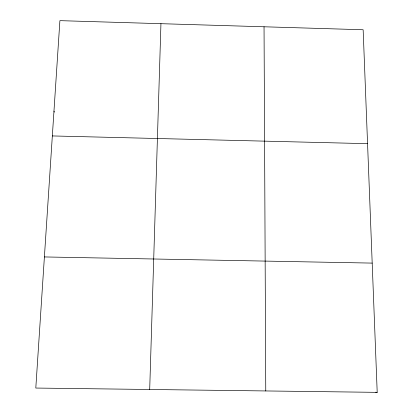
<?xml version="1.0" encoding="UTF-8"?>
<svg xmlns="http://www.w3.org/2000/svg" width="413" height="413" viewBox="0 0 413 413"><rect width="100%" height="100%" fill="white"/><g stroke="black" fill="none" stroke-linecap="round" stroke-linejoin="round"><path stroke-width="0.62" d="M149.697 389.485L160.946 23.686M377.203 392.35L35.797 388.05L59.9 20.65L363.146 29.757L377.203 392.35L375.696 392.174M44.398 256.938L372.19 263.102M52.337 135.934L367.56 143.672M53.964 111.164L54.418 112.093M264.041 26.783L265.765 390.946"/></g></svg>
